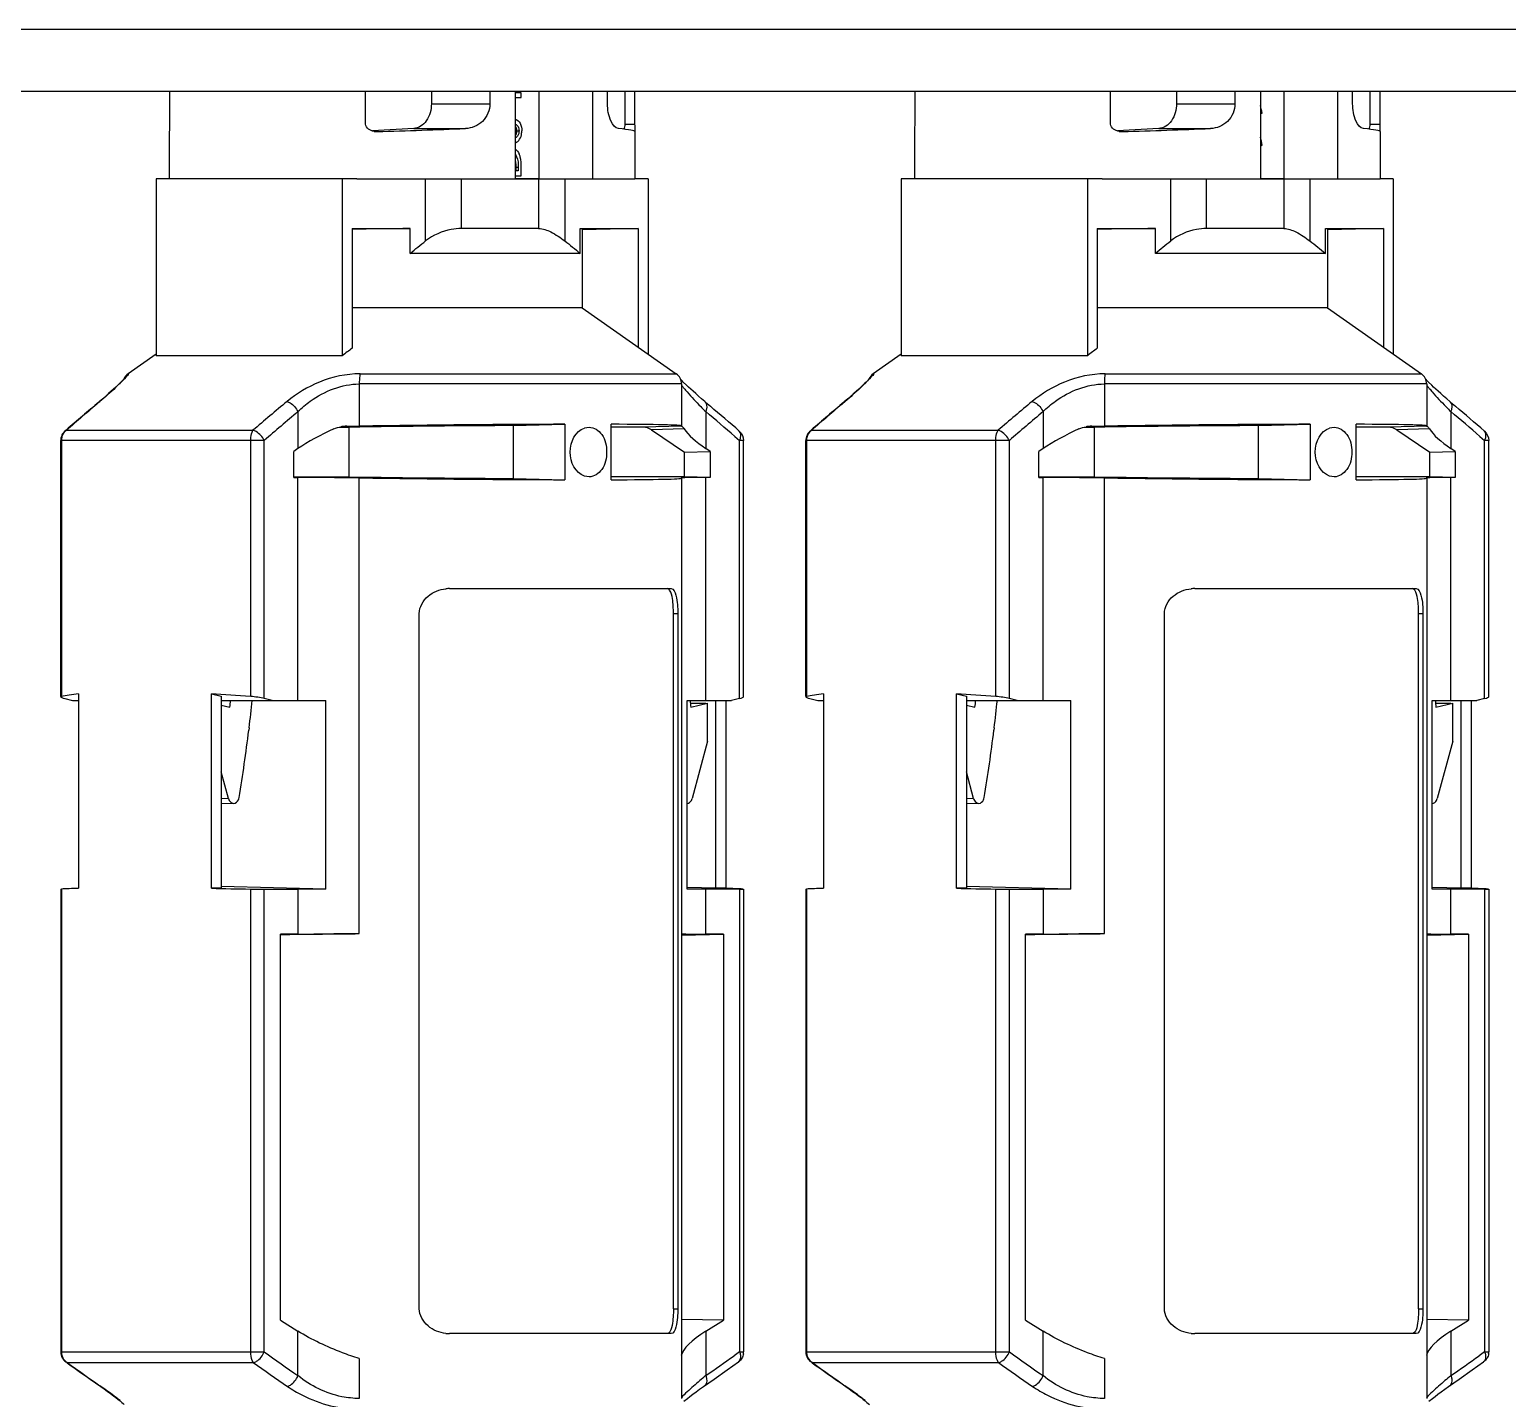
# Model space of a CAD drawing. Header units: millimetres. Extents: x 10297564 to 11610295, y -9287743 to -8409454.
# Drawn here: x 10494373 to 10495567, y -9101720 to -9100614 of the extents above; entities that cross this region are included whole.
import ezdxf

# ---------------------------------------------------------------- set-up
doc = ezdxf.new("R2010")
doc.units = ezdxf.units.MM
doc.header["$LTSCALE"] = 100
doc.layers.add('-0', color=7, linetype='Continuous')

# ---------------------------------------------------------------- blocks, each defined once
blk = doc.blocks.new('인버터 외형도')
at = {"layer": '-0', "linetype": 'Continuous'}
for p, q in [((99025.72, 35682.62), (86444.77, 35682.62)), ((99025.72, 35644.99), (86444.77, 35644.99)), ((94008.97, 35644.99), (94008.97, 35625.32)), ((94127.62, 35625.32), (94127.62, 35644.99)), ((94167.56, 35644.84), (94167.56, 35637.67)), ((94202.97, 35644.84), (94202.97, 35637.67)), ((94218.5, 35592.15), (94218.5, 35644.99)), ((94221.99, 35644.23), (94218.5, 35644.23)), ((94218.5, 35641.38), (94221.99, 35641.38)), ((94221.99, 35641.38), (94221.99, 35644.23)), ((94232.58, 35644.99), (94232.58, 35592.15)), ((94265.25, 35644.99), (94265.25, 35592.15)), ((94274.28, 35637.67), (94274.28, 35644.84)), ((94284.77, 35644.99), (94284.77, 35625.32)), ((94290.73, 35644.99), (94290.73, 35625.32)), ((94460.44, 35644.99), (94460.44, 35625.32)), ((94579.09, 35625.32), (94579.09, 35644.99)), ((94619.03, 35644.84), (94619.03, 35637.67)), ((94654.44, 35644.84), (94654.44, 35637.67)), ((94669.97, 35644.99), (94669.97, 35592.15)), ((94684.05, 35644.99), (94684.05, 35592.15)), ((94716.72, 35592.15), (94716.72, 35644.99)), ((94725.75, 35637.67), (94725.75, 35644.84)), ((94736.24, 35644.99), (94736.24, 35625.32)), ((94742.2, 35644.99), (94742.2, 35625.32)), ((94167.56, 35637.67), (94202.97, 35637.67)), ((94619.03, 35637.67), (94654.44, 35637.67)), ((94669.97, 35631.96), (94670.88, 35631.96)), ((94156.85, 35622.63), (94131.91, 35621.19)), ((94156.85, 35622.63), (94188.16, 35622.63)), ((94219.14, 35621.2), (94220.66, 35621.2)), ((94284.77, 35625.32), (94290.73, 35625.32)), ((94608.32, 35622.63), (94583.38, 35621.19)), ((94608.32, 35622.63), (94639.63, 35622.63)), ((94736.24, 35625.32), (94742.2, 35625.32)), ((94008.77, 35620.82), (94008.77, 35620.8)), ((94008.77, 35620.81), (94008.77, 35592.15)), ((94134.82, 35620.81), (94134.54, 35620.8)), ((94134.54, 35620.81), (94134.82, 35620.81)), ((94290.93, 35620.82), (94290.93, 35620.8)), ((94290.93, 35620.81), (94290.93, 35592.15)), ((94460.23, 35620.81), (94460.23, 35592.15)), ((94460.24, 35620.82), (94460.24, 35620.8)), ((94586.29, 35620.81), (94586, 35620.8)), ((94586, 35620.81), (94586.29, 35620.81)), ((94742.4, 35620.82), (94742.4, 35620.8)), ((94742.4, 35620.81), (94742.4, 35592.15)), ((94218.5, 35605.53), (94219.2, 35605.53)), ((94220.24, 35597), (94218.5, 35597)), ((94218.72, 35599.29), (94220.24, 35599.29)), ((94218.72, 35599.29), (94218.72, 35597)), ((94220.24, 35599.29), (94220.24, 35597)), ((94221.99, 35594), (94221.99, 35599.2)), ((94122.43, 35592.15), (94000.8, 35592.15)), ((94000.8, 35592.15), (94000.8, 35484.93)), ((94113.58, 35592.15), (94113.58, 35484.93)), ((94122.43, 35592.15), (94290.93, 35592.15)), ((94164.09, 35554.53), (94164.09, 35592.15)), ((94185.73, 35562.06), (94185.73, 35592.15)), ((94218.5, 35594), (94221.99, 35594)), ((94232.56, 35592.15), (94218.5, 35592.15)), ((94232.56, 35592.15), (94232.56, 35562.06)), ((94248.39, 35592.15), (94248.39, 35554.53)), ((94298.9, 35592.15), (94290.93, 35592.15)), ((94298.9, 35592.15), (94298.9, 35485.95)), ((94573.9, 35592.15), (94452.27, 35592.15)), ((94452.27, 35592.15), (94452.27, 35484.93)), ((94565.05, 35592.15), (94565.05, 35484.93)), ((94573.9, 35592.15), (94742.4, 35592.15)), ((94615.56, 35554.53), (94615.56, 35592.15)), ((94637.2, 35562.06), (94637.2, 35592.15)), ((94684.03, 35592.15), (94669.97, 35592.15)), ((94684.03, 35592.15), (94684.03, 35562.06)), ((94699.86, 35592.15), (94699.86, 35554.53)), ((94750.36, 35592.15), (94742.4, 35592.15)), ((94750.36, 35592.15), (94750.36, 35485.95)), ((94119.57, 35562.06), (94154.74, 35562.06)), ((94119.57, 35562.06), (94119.57, 35489.55)), ((94154.74, 35547.01), (94154.74, 35562.06)), ((94232.56, 35562.06), (94185.73, 35562.06)), ((94257.74, 35562.06), (94292.91, 35562.06)), ((94257.74, 35547.01), (94257.74, 35562.06)), ((94258.95, 35561.86), (94258.95, 35513.91)), ((94292.91, 35562.06), (94258.97, 35561.19)), ((94292.91, 35562.06), (94292.91, 35490.13)), ((94571.04, 35562.06), (94606.21, 35562.06)), ((94571.04, 35562.06), (94571.04, 35489.55)), ((94606.21, 35547.01), (94606.21, 35562.06)), ((94684.03, 35562.06), (94637.2, 35562.06)), ((94709.21, 35562.06), (94744.38, 35562.06)), ((94709.21, 35547.01), (94709.21, 35562.06)), ((94710.42, 35561.86), (94710.42, 35513.91)), ((94744.38, 35562.06), (94710.44, 35561.19)), ((94744.38, 35562.06), (94744.38, 35490.13)), ((94257.74, 35547.01), (94154.74, 35547.01)), ((94709.21, 35547.01), (94606.21, 35547.01)), ((94258.95, 35513.91), (94119.57, 35513.91)), ((94258.95, 35513.91), (94315.94, 35474.01)), ((94710.42, 35513.91), (94571.04, 35513.91)), ((94710.42, 35513.91), (94767.41, 35474.01)), ((94000.8, 35485.95), (93983.76, 35474.01)), ((94113.58, 35484.93), (94000.8, 35484.93)), ((94452.27, 35485.95), (94435.23, 35474.01)), ((94565.05, 35484.93), (94452.27, 35484.93)), ((93981.99, 35471.74), (93981.32, 35470.96)), ((93983.76, 35474.01), (93983.96, 35474.01)), ((94124.34, 35474.01), (94315.94, 35474.01)), ((94322.19, 35467.1), (94320.21, 35469.04)), ((94433.46, 35471.74), (94432.79, 35470.96)), ((94435.23, 35474.01), (94435.43, 35474.01)), ((94575.81, 35474.01), (94767.41, 35474.01)), ((94773.65, 35467.1), (94771.68, 35469.04)), ((94319.15, 35467.84), (94123.85, 35467.84)), ((94123.85, 35467.84), (94123.85, 35442.35)), ((94319.15, 35467.84), (94319.15, 35442.46)), ((94770.62, 35467.84), (94575.32, 35467.84)), ((94575.32, 35467.84), (94575.32, 35442.35)), ((94770.62, 35467.84), (94770.62, 35442.46)), ((93966.06, 35456.83), (93966.75, 35457.24)), ((93966.43, 35457.14), (93966.06, 35456.83)), ((93966.14, 35456.72), (93966.75, 35457.24)), ((94086.71, 35451.07), (94086.71, 35428.72)), ((94333.64, 35456.83), (94336.59, 35454.33)), ((94333.83, 35451.07), (94333.83, 35428.72)), ((94417.53, 35456.83), (94418.22, 35457.24)), ((94417.9, 35457.14), (94417.53, 35456.83)), ((94417.61, 35456.72), (94418.22, 35457.24)), ((94538.18, 35451.07), (94538.18, 35428.72)), ((94785.11, 35456.83), (94788.06, 35454.33)), ((94785.3, 35451.07), (94785.3, 35428.72)), ((94116.28, 35442.25), (94116.67, 35442.26)), ((94116.28, 35442.25), (94116.67, 35442.26)), ((94217.31, 35442.62), (94248.45, 35443.42)), ((94217.31, 35410.61), (94217.31, 35442.62)), ((94248.45, 35443.42), (94248.45, 35409.81)), ((94276.41, 35409.81), (94276.41, 35443.42)), ((94319.16, 35442.26), (94295.97, 35441.66)), ((94318.94, 35442.35), (94318.89, 35442.32)), ((94319.15, 35442.46), (94318.94, 35442.35)), ((94567.75, 35442.25), (94568.14, 35442.26)), ((94567.75, 35442.25), (94568.14, 35442.26)), ((94668.78, 35442.62), (94699.92, 35443.42)), ((94668.78, 35410.61), (94668.78, 35442.62)), ((94699.92, 35443.42), (94699.92, 35409.81)), ((94727.88, 35409.81), (94727.88, 35443.42)), ((94770.63, 35442.26), (94747.44, 35441.66)), ((94770.41, 35442.35), (94770.36, 35442.32)), ((94770.62, 35442.46), (94770.41, 35442.35)), ((94066.29, 35433.6), (93942.96, 35433.6)), ((93942.96, 35278.47), (93942.96, 35433.6)), ((93943.36, 35433.6), (93943.36, 35278.47)), ((93946.28, 35439.91), (93945.55, 35439.28)), ((93945.55, 35439.28), (93946.4, 35439.76)), ((93946.4, 35439.76), (94059.43, 35439.76)), ((94058.09, 35278.47), (94058.09, 35433.6)), ((94066.29, 35277.25), (94066.29, 35433.6)), ((94111.84, 35441.66), (94117.83, 35441.66)), ((94117.83, 35411.57), (94117.83, 35441.66)), ((94260.28, 35441.17), (94263.13, 35441.66)), ((94295.97, 35441.66), (94276.41, 35441.66)), ((94320.82, 35440.58), (94300.97, 35440.08)), ((94300.97, 35440.08), (94320.98, 35426.61)), ((94351.38, 35436.08), (94354.25, 35433.6)), ((94356.74, 35433.6), (94354.25, 35433.6)), ((94354.25, 35277.25), (94354.25, 35433.6)), ((94356.74, 35278.24), (94356.74, 35433.6)), ((94517.76, 35433.6), (94394.43, 35433.6)), ((94394.43, 35278.47), (94394.43, 35433.6)), ((94394.83, 35433.6), (94394.83, 35278.47)), ((94397.75, 35439.91), (94397.02, 35439.28)), ((94397.02, 35439.28), (94397.87, 35439.76)), ((94397.87, 35439.76), (94510.9, 35439.76)), ((94509.56, 35278.47), (94509.56, 35433.6)), ((94517.76, 35277.25), (94517.76, 35433.6)), ((94563.31, 35441.66), (94569.3, 35441.66)), ((94569.3, 35411.57), (94569.3, 35441.66)), ((94711.75, 35441.17), (94714.6, 35441.66)), ((94747.44, 35441.66), (94727.88, 35441.66)), ((94772.29, 35440.58), (94752.44, 35440.08)), ((94752.44, 35440.08), (94772.45, 35426.61)), ((94802.85, 35436.08), (94805.72, 35433.6)), ((94808.21, 35433.6), (94805.72, 35433.6)), ((94805.72, 35277.25), (94805.72, 35433.6)), ((94808.21, 35278.24), (94808.21, 35433.6)), ((94086.71, 35428.72), (94084.16, 35427.01)), ((94084.16, 35411.17), (94084.16, 35427.01)), ((94320.98, 35426.61), (94336.38, 35427.01)), ((94320.98, 35411.57), (94320.98, 35426.61)), ((94336.38, 35427.01), (94333.83, 35428.72)), ((94336.38, 35427.01), (94336.38, 35411.17)), ((94538.18, 35428.72), (94535.63, 35427.01)), ((94535.63, 35411.17), (94535.63, 35427.01)), ((94772.45, 35426.61), (94787.85, 35427.01)), ((94772.45, 35411.57), (94772.45, 35426.61)), ((94787.85, 35427.01), (94785.3, 35428.72)), ((94787.85, 35427.01), (94787.85, 35411.17)), ((94084.16, 35411.57), (94117.83, 35411.57)), ((94084.16, 35411.17), (94086.71, 35411.17)), ((94086.71, 35276.13), (94086.71, 35411.17)), ((94123.85, 35134.76), (94123.85, 35410.88)), ((94217.31, 35410.61), (94248.45, 35409.81)), ((94263.14, 35411.57), (94260.28, 35412.06)), ((94320.98, 35411.57), (94276.41, 35411.57)), ((94318.89, 35410.91), (94318.94, 35410.88)), ((94319.15, 35410.77), (94318.94, 35410.88)), ((94319.15, 35410.77), (94319.15, 34853.08)), ((94336.38, 35411.17), (94320.98, 35411.57)), ((94336.38, 35411.17), (94333.83, 35411.17)), ((94333.83, 35276.13), (94333.83, 35411.17)), ((94535.63, 35411.57), (94569.3, 35411.57)), ((94535.63, 35411.17), (94538.18, 35411.17)), ((94538.18, 35276.13), (94538.18, 35411.17)), ((94575.32, 35134.76), (94575.32, 35410.88)), ((94668.78, 35410.61), (94699.92, 35409.81)), ((94714.61, 35411.57), (94711.75, 35412.06)), ((94772.45, 35411.57), (94727.88, 35411.57)), ((94770.36, 35410.91), (94770.41, 35410.88)), ((94770.62, 35410.77), (94770.41, 35410.88)), ((94770.62, 35410.77), (94770.62, 34853.08)), ((94787.85, 35411.17), (94772.45, 35411.57)), ((94787.85, 35411.17), (94785.3, 35411.17)), ((94785.3, 35276.13), (94785.3, 35411.17)), ((94178.58, 35343.85), (94312.78, 35343.85)), ((94630.05, 35343.85), (94764.25, 35343.85)), ((94160.25, 34907.42), (94160.25, 35328.8)), ((94314.23, 35328.8), (94316.82, 35328.8)), ((94314.23, 34907.42), (94314.23, 35328.8)), ((94316.82, 35328.8), (94316.82, 34907.42)), ((94611.72, 34907.42), (94611.72, 35328.8)), ((94765.7, 35328.8), (94768.29, 35328.8)), ((94765.7, 34907.42), (94765.7, 35328.8)), ((94768.29, 35328.8), (94768.29, 34907.42)), ((93943.36, 35278.47), (93942.96, 35278.24)), ((93945.45, 35277.25), (93950.2, 35276.13)), ((93950.2, 35276.13), (93953.7, 35276.13)), ((93953.7, 35280.07), (93953.7, 35162.21)), ((94034.26, 35280.07), (94040.27, 35278.65)), ((94034.26, 35162.21), (94034.26, 35280.07)), ((94040.27, 35278.65), (94040.27, 35162.21)), ((94040.27, 35276.13), (94103.56, 35276.13)), ((94040.27, 35273.29), (94045.43, 35272.07)), ((94071.03, 35276.13), (94066.29, 35277.25)), ((94103.56, 35161.61), (94103.56, 35276.13)), ((94322.54, 35276.13), (94349.5, 35276.13)), ((94322.54, 35161.61), (94322.54, 35276.13)), ((94324.47, 35274.49), (94333.83, 35274.49)), ((94324.76, 35272.07), (94334.95, 35274.49)), ((94334.95, 35251.32), (94334.95, 35274.49)), ((94339.99, 35162.21), (94339.99, 35276.13)), ((94346, 35276.13), (94346, 35162.21)), ((94354.25, 35277.25), (94349.5, 35276.13)), ((94394.83, 35278.47), (94394.43, 35278.24)), ((94396.92, 35277.25), (94401.67, 35276.13)), ((94401.67, 35276.13), (94405.17, 35276.13)), ((94405.17, 35280.07), (94405.17, 35162.21)), ((94485.73, 35280.07), (94491.74, 35278.65)), ((94485.73, 35162.21), (94485.73, 35280.07)), ((94491.74, 35278.65), (94491.74, 35162.21)), ((94491.74, 35276.13), (94555.03, 35276.13)), ((94491.74, 35273.29), (94496.9, 35272.07)), ((94522.5, 35276.13), (94517.76, 35277.25)), ((94555.03, 35161.61), (94555.03, 35276.13)), ((94774.01, 35276.13), (94800.97, 35276.13)), ((94774.01, 35161.61), (94774.01, 35276.13)), ((94775.94, 35274.49), (94785.3, 35274.49)), ((94776.23, 35272.07), (94786.42, 35274.49)), ((94786.42, 35251.32), (94786.42, 35274.49)), ((94791.46, 35162.21), (94791.46, 35276.13)), ((94797.47, 35276.13), (94797.47, 35162.21)), ((94805.72, 35277.25), (94800.97, 35276.13)), ((94057.13, 35259.52), (94056.95, 35258.01)), ((94508.6, 35259.52), (94508.42, 35258.01)), ((94334.95, 35251.32), (94325.58, 35216.66)), ((94786.42, 35251.32), (94777.05, 35216.66)), ((94044.61, 35216.66), (94040.27, 35232.71)), ((94496.08, 35216.66), (94491.74, 35232.71)), ((94044.61, 35216.66), (94040.27, 35216.46)), ((94047.88, 35213.69), (94040.27, 35213.34)), ((94496.08, 35216.66), (94491.74, 35216.46)), ((94499.35, 35213.69), (94491.74, 35213.34)), ((93942.96, 35161.73), (93943.36, 35161.76)), ((93942.96, 35161.73), (93942.96, 34881.32)), ((93943.36, 35161.76), (93943.36, 34881.32)), ((94040.27, 35162.21), (94034.26, 35162.21)), ((94103.56, 35161.61), (94040.29, 35163.23)), ((94058.09, 34881.32), (94058.09, 35161.76)), ((94066.29, 35161.68), (94086.71, 35161.68)), ((94066.29, 34881.32), (94066.29, 35161.68)), ((94086.71, 35161.68), (94086.71, 35134.47)), ((94339.99, 35162.21), (94322.57, 35162.66)), ((94354.25, 35161.68), (94333.83, 35161.68)), ((94333.83, 35134.47), (94333.83, 35161.68)), ((94346, 35162.21), (94339.99, 35162.21)), ((94354.25, 35161.68), (94354.25, 34881.32)), ((94356.34, 35161.76), (94356.74, 35161.73)), ((94356.74, 35161.73), (94356.74, 34881.32)), ((94394.43, 35161.73), (94394.83, 35161.76)), ((94394.43, 35161.73), (94394.43, 34881.32)), ((94394.83, 35161.76), (94394.83, 34881.32)), ((94491.74, 35162.21), (94485.73, 35162.21)), ((94555.03, 35161.61), (94491.76, 35163.23)), ((94509.56, 34881.32), (94509.56, 35161.76)), ((94517.76, 35161.68), (94538.18, 35161.68)), ((94517.76, 34881.32), (94517.76, 35161.68)), ((94538.18, 35161.68), (94538.18, 35134.47)), ((94791.46, 35162.21), (94774.04, 35162.66)), ((94805.72, 35161.68), (94785.3, 35161.68)), ((94785.3, 35134.47), (94785.3, 35161.68)), ((94797.47, 35162.21), (94791.46, 35162.21)), ((94805.72, 35161.68), (94805.72, 34881.32)), ((94807.8, 35161.76), (94808.21, 35161.73)), ((94808.21, 35161.73), (94808.21, 34881.32)), ((94086.71, 35134.47), (94076.06, 35134.47)), ((94076.06, 34900.57), (94076.06, 35134.47)), ((94319.15, 35133.83), (94344.48, 35134.47)), ((94344.48, 35134.47), (94333.83, 35134.47)), ((94344.48, 35134.47), (94344.48, 34900.57)), ((94538.18, 35134.47), (94527.53, 35134.47)), ((94527.53, 34900.57), (94527.53, 35134.47)), ((94770.62, 35133.83), (94795.94, 35134.47)), ((94795.94, 35134.47), (94785.3, 35134.47)), ((94795.94, 35134.47), (94795.94, 34900.57)), ((94314.23, 34907.42), (94316.82, 34907.42)), ((94765.7, 34907.42), (94768.29, 34907.42)), ((94076.06, 34900.57), (94086.71, 34893.89)), ((94344.48, 34900.57), (94319.15, 34900.98)), ((94333.83, 34893.89), (94344.48, 34900.57)), ((94527.53, 34900.57), (94538.18, 34893.89)), ((94795.94, 34900.57), (94770.62, 34900.98)), ((94785.3, 34893.89), (94795.94, 34900.57)), ((94086.71, 34866.91), (94086.71, 34893.89)), ((94312.78, 34892.38), (94178.58, 34892.38)), ((94333.83, 34893.89), (94333.83, 34866.91)), ((94538.18, 34866.91), (94538.18, 34893.89)), ((94764.25, 34892.38), (94630.05, 34892.38)), ((94785.3, 34893.89), (94785.3, 34866.91)), ((93942.96, 34881.32), (94066.29, 34881.32)), ((94354.25, 34881.32), (94350.92, 34878.94)), ((94354.25, 34881.32), (94356.74, 34881.32)), ((94394.43, 34881.32), (94517.76, 34881.32)), ((94805.72, 34881.32), (94802.39, 34878.94)), ((94805.72, 34881.32), (94808.21, 34881.32)), ((93946.93, 34874.8), (93946.11, 34875.19)), ((93946.84, 34874.67), (93946.11, 34875.19)), ((93946.93, 34874.8), (94059.66, 34874.8)), ((94123.85, 34877.24), (94123.85, 34853.08)), ((94398.4, 34874.8), (94397.58, 34875.19)), ((94398.31, 34874.67), (94397.58, 34875.19)), ((94398.4, 34874.8), (94511.13, 34874.8)), ((94575.32, 34877.24), (94575.32, 34853.08)), ((93967.28, 34860.39), (93966.61, 34860.73)), ((93966.61, 34860.73), (93967.22, 34860.3)), ((93967.28, 34860.39), (93966.67, 34860.82)), ((93967.22, 34860.3), (93969.31, 34858.83)), ((94418.75, 34860.39), (94418.08, 34860.73)), ((94418.08, 34860.73), (94418.69, 34860.3)), ((94418.75, 34860.39), (94418.14, 34860.82)), ((94418.69, 34860.3), (94420.78, 34858.83)), ((94320.53, 34851.37), (94322.67, 34853.08)), ((94772, 34851.37), (94774.14, 34853.08))]:
    blk.add_line(p, q, dxfattribs=at)
for points in [[(93981.32, 35470.96), (93980.94, 35470.54), (93980.28, 35469.85), (93979.49, 35469.04), (93978.57, 35468.12), (93977.51, 35467.1), (93976.33, 35465.96), (93975.02, 35464.73), (93973.57, 35463.4), (93971.99, 35461.98), (93970.28, 35460.46)], [(94320.21, 35469.04), (94319.42, 35469.85), (94318.76, 35470.54), (94318.38, 35470.96)], [(94432.79, 35470.96), (94432.41, 35470.54), (94431.75, 35469.85), (94430.96, 35469.04), (94430.04, 35468.12), (94428.98, 35467.1), (94427.8, 35465.96), (94426.49, 35464.73), (94425.04, 35463.4), (94423.46, 35461.98), (94421.75, 35460.46)], [(94771.68, 35469.04), (94770.89, 35469.85), (94770.23, 35470.54), (94769.85, 35470.96)], [(93970.28, 35460.46), (93968.42, 35458.85), (93966.43, 35457.14)], [(94333.64, 35456.83), (94333.27, 35457.14), (94331.28, 35458.84), (94329.42, 35460.46), (94327.71, 35461.98), (94326.13, 35463.4), (94324.68, 35464.73), (94323.37, 35465.96), (94322.19, 35467.1)], [(94421.75, 35460.46), (94419.89, 35458.85), (94417.9, 35457.14)], [(94785.11, 35456.83), (94784.74, 35457.14), (94782.75, 35458.84), (94780.89, 35460.46), (94779.18, 35461.98), (94777.6, 35463.4), (94776.15, 35464.73), (94774.84, 35465.96), (94773.65, 35467.1)], [(94338.82, 34864.74), (94346.8, 34870.36), (94353.59, 34875.19)], [(94790.29, 34864.74), (94798.27, 34870.36), (94805.06, 34875.19)], [(94322.67, 34853.08), (94324.23, 34854.29), (94326, 34855.62), (94327.95, 34857.07), (94330.1, 34858.62), (94332.44, 34860.28), (94338.82, 34864.74)], [(94774.14, 34853.08), (94775.7, 34854.29), (94777.46, 34855.62), (94779.42, 34857.07), (94781.57, 34858.62), (94783.91, 34860.28), (94790.29, 34864.74)], [(93969.31, 34858.83), (93971.34, 34857.36), (93973.2, 34856), (93974.89, 34854.73), (93976.4, 34853.57), (93977.76, 34852.51), (93978.94, 34851.56), (93979.96, 34850.72), (93980.81, 34850), (93981.5, 34849.4)], [(94420.78, 34858.83), (94422.81, 34857.36), (94424.67, 34856), (94426.36, 34854.73), (94427.87, 34853.57), (94429.23, 34852.51), (94430.41, 34851.56), (94431.43, 34850.72), (94432.28, 34850), (94432.97, 34849.4)]]:
    blk.add_lwpolyline(points, dxfattribs=at)
for centre, radius, start, end in [((94134.53, 35630.88), 10.08, 260.48105, 270.0038), ((94586, 35630.88), 10.08, 260.48105, 270.0038), ((94552.63, 34922.67), 713.37, 127.37738, 127.9845), ((95004.1, 34922.67), 713.37, 127.37738, 127.9845), ((93881.08, 35567.77), 139.57, 314.3847, 314.98754), ((93988.07, 35467.84), 7.52, 124.99998, 155.19379), ((93988.31, 35467.8), 7.57, 143.37901, 150.20187), ((94311.63, 35467.84), 7.52, 0, 55.00002), ((94332.55, 35567.77), 139.57, 314.3847, 314.98754), ((94439.54, 35467.84), 7.52, 124.99998, 155.19379), ((94439.78, 35467.8), 7.57, 143.37901, 150.20187), ((94763.1, 35467.84), 7.52, 0, 55.00002), ((95284.84, 33894.9), 2044.21, 130.17544, 130.90493), ((95276.67, 33911.6), 2026.05, 130.30352, 131.03957), ((95275.57, 34023.22), 1866.97, 129.81661, 130.647), ((95391.27, 33905.86), 2022.27, 130.17284, 130.93443), ((94519.53, 35639.82), 264.78, 224.521, 225.46449), ((93022.34, 33897.73), 2032.95, 49.17495, 49.82555), ((93015.94, 33896.11), 2042.59, 49.06907, 49.71772), ((95736.31, 33894.9), 2044.21, 130.17544, 130.90493), ((95728.14, 33911.6), 2026.05, 130.30352, 131.03957), ((95727.04, 34023.22), 1866.97, 129.81661, 130.647), ((95842.73, 33905.86), 2022.27, 130.17284, 130.93443), ((94971, 35639.82), 264.78, 224.521, 225.46449), ((93473.81, 33897.73), 2032.95, 49.17495, 49.82555), ((93467.41, 33896.11), 2042.59, 49.06907, 49.71772), ((94116.6, 35420.62), 21.63, 97.72896, 100.14557), ((94116.75, 35419.58), 22.67, 95.9316, 97.73291), ((94116.91, 35417.82), 24.44, 91.48613, 95.89759), ((94568.07, 35420.62), 21.63, 97.72896, 100.14557), ((94568.21, 35419.58), 22.67, 95.9316, 97.73291), ((94568.38, 35417.82), 24.44, 91.48613, 95.89759), ((93951.34, 35433.59), 7.98, 162.68727, 179.94888), ((93950.47, 35433.61), 7.51, 145.79561, 154.60858), ((93950.51, 35433.57), 7.56, 137.91696, 145.76729), ((93950.48, 35433.6), 7.52, 130.95017, 137.93654), ((94402.81, 35433.59), 7.98, 162.68727, 179.94888), ((94401.94, 35433.61), 7.51, 145.79561, 154.60858), ((94401.98, 35433.57), 7.56, 137.91696, 145.76729), ((94401.95, 35433.6), 7.52, 130.95017, 137.93654), ((94178.58, 35323.15), 20.69, 90.01779, 96.05428), ((94630.05, 35323.15), 20.69, 90.01779, 96.05428), ((93648.36, 35320.88), 400.07, 352.99131, 353.57629), ((93068.23, 35380.29), 996.25, 353.03694, 353.99661), ((94722.11, 35320.92), 400.34, 186.4237, 187.00838), ((94099.83, 35320.88), 400.07, 352.99131, 353.57629), ((93519.7, 35380.29), 996.25, 353.03694, 353.99661), ((95173.58, 35320.92), 400.34, 186.4237, 187.00838), ((93077.25, 35379.14), 987.16, 350.55953, 352.95185), ((93528.72, 35379.14), 987.16, 350.55953, 352.95185), ((94178.58, 34913.1), 20.72, 263.99437, 269.98436), ((94630.05, 34913.1), 20.72, 263.99437, 269.98436), ((93950.49, 34881.32), 7.54, 179.98592, 210.18269), ((93951.34, 34881.32), 7.97, 180.05479, 198.89066), ((95213.6, 36485.74), 1972.43, 234.43166, 235.15773), ((93243.24, 36434.01), 1909.24, 304.83494, 305.46234), ((94349.2, 34881.32), 7.54, 351.01073, 0.01434), ((94401.96, 34881.32), 7.54, 179.98592, 210.18269), ((94402.81, 34881.32), 7.97, 180.05479, 198.89066), ((95665.07, 36485.74), 1972.43, 234.43166, 235.15773), ((93694.71, 36434.01), 1909.24, 304.83494, 305.46234), ((94800.67, 34881.32), 7.54, 351.01073, 0.01434), ((93950.61, 34880.83), 7.07, 231.55489, 238.60905), ((95100.79, 36490.05), 1985.21, 234.45963, 235.15797), ((95104.2, 36488.08), 1985.43, 234.3466, 235.04485), ((95135.26, 36392.64), 1860.31, 234.67719, 235.45221), ((94402.08, 34880.83), 7.07, 231.55489, 238.60905), ((95552.26, 36490.05), 1985.21, 234.45963, 235.15797), ((95555.67, 36488.08), 1985.43, 234.3466, 235.04485), ((95586.73, 36392.64), 1860.31, 234.67719, 235.45221), ((94484.23, 34681.52), 238.72, 129.05184, 130.19686), ((94935.69, 34681.52), 238.72, 129.05184, 130.19686)]:
    blk.add_arc(centre, radius, start, end, dxfattribs=at)
for centre, major_axis, ratio, start_param, end_param in [((94601.32, 35657.54), (-73.98, 349.05), 0.176927, -1.681597, -1.668173), ((94149.85, 35625.3), (141.08, 4.49), 0.028613, -1.678421, -1.296739), ((94149.85, 35625.3), (141.08, -4.49), 0.028613, 0.000911, 0.380599), ((94601.32, 35625.3), (141.08, 4.49), 0.028613, -1.678421, -1.296739), ((94601.32, 35625.3), (141.08, -4.49), 0.028613, 0.000911, 0.380599), ((94601.32, 35610.12), (96.22, 25.53), 0.213068, -0.834354, -0.820256), ((94601.32, 35638.35), (-73.98, 349.05), 0.176927, -1.682258, -1.668177), ((94149.85, 35560.58), (109.11, 1.27), 0.01297, 1.52577, 1.852745), ((94601.32, 35560.58), (109.11, 1.27), 0.01297, 1.52577, 1.852745), ((94116.92, 35442.85), (45.15, 0.53), 0.01297, -1.576436, -1.416778), ((94149.85, 35440.48), (124.15, 1.45), 0.01297, 0.996205, 1.831472), ((94149.85, 35440.48), (169.3, 1.98), 0.01297, 0.948948, 1.724815), ((94149.85, 35440.48), (169.3, 1.98), 0.01297, -0.000152, 0.726266), ((94364.04, 35442.85), (45.15, 0.53), 0.01297, -3.042097, -3.031536), ((94568.39, 35442.85), (45.15, 0.53), 0.01297, -1.576436, -1.416778), ((94601.32, 35440.48), (124.15, 1.45), 0.01297, 0.996205, 1.831472), ((94601.32, 35440.48), (169.3, 1.98), 0.01297, 0.948948, 1.724815), ((94601.32, 35440.48), (169.3, 1.98), 0.01297, -0.000152, 0.726266), ((94815.51, 35442.85), (45.15, 0.53), 0.01297, -3.042097, -3.031536), ((94116.92, 35429.9), (44.85, 19.08), 0.270365, 1.644981, 2.189344), ((94295.96, 35426.61), (0.01, 15.05), 0.743145, -0.463211, 0.000376), ((94364.04, 35429.9), (44.81, -17.82), 0.310322, -2.725388, -2.181025), ((94568.39, 35429.9), (44.85, 19.08), 0.270365, 1.644981, 2.189344), ((94747.43, 35426.61), (0.01, 15.05), 0.743145, -0.463211, 0.000376), ((94815.51, 35429.9), (44.81, -17.82), 0.310322, -2.725388, -2.181025), ((94116.92, 35410.38), (45.15, -0.53), 0.01297, 1.416778, 2.303986), ((94149.85, 35412.75), (124.15, -1.45), 0.01297, -1.831472, -0.996205), ((94149.85, 35412.75), (169.3, -1.98), 0.01297, -1.724815, -0.948948), ((94149.85, 35412.75), (169.3, -1.98), 0.01297, -0.726266, 0.000152), ((94364.04, 35410.38), (45.15, -0.53), 0.01297, 8.587171, 9.42493), ((94568.39, 35410.38), (45.15, -0.53), 0.01297, 1.416778, 2.303986), ((94601.32, 35412.75), (124.15, -1.45), 0.01297, -1.831472, -0.996205), ((94601.32, 35412.75), (169.3, -1.98), 0.01297, -1.724815, -0.948948), ((94601.32, 35412.75), (169.3, -1.98), 0.01297, -0.726266, 0.000152), ((94815.51, 35410.38), (45.15, -0.53), 0.01297, 8.587171, 9.42493), ((93950.48, 35277.25), (7.52, -1), 0.115967, 3.156999, 3.994756), ((94149.85, 35243.09), (218.18, -28.99), 0.115967, 2.703446, 2.827696), ((94149.85, 35243.09), (218.18, -28.99), 0.115967, 2.020223, 2.144473), ((94061.25, 35277.25), (7.52, -1), 0.115967, 0.853164, 2.020223), ((94349.21, 35277.25), (7.52, 1), 0.115967, -0.853164, -0.015407), ((94401.95, 35277.25), (7.52, -1), 0.115967, 3.156999, 3.994756), ((94601.32, 35243.09), (218.18, -28.99), 0.115967, 2.703446, 2.827696), ((94601.32, 35243.09), (218.18, -28.99), 0.115967, 2.020223, 2.144473), ((94512.72, 35277.25), (7.52, -1), 0.115967, 0.853164, 2.020223), ((94800.68, 35277.25), (7.52, 1), 0.115967, -0.853164, -0.015407), ((94149.85, 35163.26), (218.21, 2.55), 0.01297, 2.687889, 2.812139), ((94149.85, 35163.26), (218.21, -2.55), 0.01297, -2.128916, -2.004666), ((94061.25, 35161.81), (7.52, -0.09), 0.01297, -2.004666, -0.837607), ((94116.92, 35160.89), (45.15, -0.53), 0.01297, 1.871369, 2.303986), ((94364.04, 35160.89), (45.15, -0.53), 0.01297, 2.303986, 2.736603), ((94149.85, 35163.26), (218.21, -2.55), 0.01297, 0.329453, 0.453703), ((94349.21, 35161.81), (7.52, -0.09), 0.01297, -0.837607, 0.000151), ((94601.32, 35163.26), (218.21, 2.55), 0.01297, 2.687889, 2.812139), ((94601.32, 35163.26), (218.21, -2.55), 0.01297, -2.128916, -2.004666), ((94512.72, 35161.81), (7.52, -0.09), 0.01297, -2.004666, -0.837607), ((94568.39, 35160.89), (45.15, -0.53), 0.01297, 1.871369, 2.303986), ((94815.51, 35160.89), (45.15, -0.53), 0.01297, 2.303986, 2.736603), ((94601.32, 35163.26), (218.21, -2.55), 0.01297, 0.329453, 0.453703), ((94800.68, 35161.81), (7.52, -0.09), 0.01297, -0.837607, 0.000151), ((94149.85, 35132.9), (169.3, 1.98), 0.01297, 1.724815, 2.022101), ((94116.92, 35135.26), (45.15, 0.53), 0.01297, -2.303986, -1.416778), ((94364.04, 35135.26), (45.15, 0.53), 0.01297, -3.074724, -2.303986), ((94601.32, 35132.9), (169.3, 1.98), 0.01297, 1.724815, 2.022101), ((94568.39, 35135.26), (45.15, 0.53), 0.01297, -2.303986, -1.416778), ((94815.51, 35135.26), (45.15, 0.53), 0.01297, -3.074724, -2.303986), ((94364.04, 34893.02), (44.89, 16.55), 0.290595, 2.197128, 2.964601), ((94815.51, 34893.02), (44.89, 16.55), 0.290595, 2.197128, 2.964601)]:
    blk.add_ellipse(centre, major_axis=major_axis, ratio=ratio, start_param=start_param, end_param=end_param, dxfattribs=at)
for points, knots in [([(94167.56, 35637.67), (94167.56, 35634.05), (94166.01, 35627.2), (94159.81, 35622.8), (94156.85, 35622.63)], [0, 0, 0, 0, 0.549893, 1, 1, 1, 1]), ([(94202.97, 35637.67), (94202.97, 35633.82), (94199.78, 35625.84), (94191.91, 35622.78), (94188.16, 35622.63)], [0, 0, 0, 0, 0.50619, 1, 1, 1, 1]), ([(94280.89, 35622.63), (94278.82, 35622.85), (94275, 35628.62), (94274.28, 35634.04), (94274.28, 35637.67)], [0, 0, 0, 0, 0.363854, 1, 1, 1, 1]), ([(94619.03, 35637.67), (94619.03, 35634.05), (94617.48, 35627.2), (94611.28, 35622.8), (94608.32, 35622.63)], [0, 0, 0, 0, 0.549893, 1, 1, 1, 1]), ([(94654.44, 35637.67), (94654.44, 35633.82), (94651.25, 35625.84), (94643.38, 35622.78), (94639.63, 35622.63)], [0, 0, 0, 0, 0.50619, 1, 1, 1, 1]), ([(94732.36, 35622.63), (94730.29, 35622.85), (94726.47, 35628.62), (94725.75, 35634.04), (94725.75, 35637.67)], [0, 0, 0, 0, 0.363854, 1, 1, 1, 1]), ([(94008.97, 35625.32), (94008.97, 35624.17), (94008.81, 35622.68), (94008.87, 35621.15), (94008.77, 35620.8)], [0, 0, 0, 0, 0.762308, 1, 1, 1, 1]), ([(94132.87, 35620.94), (94131.67, 35621.14), (94129.34, 35621.87), (94127.62, 35624.13), (94127.62, 35625.32)], [0, 0, 0, 0, 0.50589, 1, 1, 1, 1]), ([(94218.5, 35628.35), (94219.69, 35627.9), (94221.94, 35625.73), (94222.31, 35622.77), (94222.31, 35621.2)], [0, 0, 0, 0, 0.44717, 1, 1, 1, 1]), ([(94218.51, 35625.35), (94219.17, 35625.04), (94220.44, 35623.8), (94220.66, 35622.1), (94220.66, 35621.2)], [0, 0, 0, 0, 0.450968, 1, 1, 1, 1]), ([(94290.73, 35625.32), (94290.73, 35624.17), (94290.89, 35622.68), (94290.83, 35621.15), (94290.93, 35620.8)], [0, 0, 0, 0, 0.762308, 1, 1, 1, 1]), ([(94460.44, 35625.32), (94460.44, 35624.17), (94460.28, 35622.68), (94460.34, 35621.15), (94460.24, 35620.8)], [0, 0, 0, 0, 0.762308, 1, 1, 1, 1]), ([(94584.34, 35620.94), (94583.14, 35621.14), (94580.81, 35621.87), (94579.09, 35624.13), (94579.09, 35625.32)], [0, 0, 0, 0, 0.50589, 1, 1, 1, 1]), ([(94742.2, 35625.32), (94742.2, 35624.17), (94742.36, 35622.68), (94742.3, 35621.15), (94742.4, 35620.8)], [0, 0, 0, 0, 0.762308, 1, 1, 1, 1]), ([(94218.5, 35614.05), (94219.51, 35614.44), (94221.49, 35616.1), (94222.11, 35618.54), (94222.24, 35619.85)], [0, 0, 0, 0, 0.451458, 1, 1, 1, 1]), ([(94221.99, 35599.2), (94221.99, 35601.25), (94221.93, 35604.02), (94221.03, 35606.59), (94220.77, 35607.19)], [0, 0, 0, 0, 0.759337, 1, 1, 1, 1]), ([(94185.73, 35562.06), (94183.69, 35562.06), (94175.97, 35561.38), (94168.63, 35557.94), (94164.09, 35554.53)], [0, 0, 0, 0, 0.264807, 1, 1, 1, 1]), ([(94232.56, 35562.06), (94235.11, 35562.06), (94240.88, 35559.88), (94245.7, 35556.55), (94248.39, 35554.53)], [0, 0, 0, 0, 0.431555, 1, 1, 1, 1]), ([(94637.2, 35562.06), (94635.16, 35562.06), (94627.44, 35561.38), (94620.1, 35557.94), (94615.56, 35554.53)], [0, 0, 0, 0, 0.264807, 1, 1, 1, 1]), ([(94684.03, 35562.06), (94686.58, 35562.06), (94692.34, 35559.88), (94697.17, 35556.55), (94699.86, 35554.53)], [0, 0, 0, 0, 0.431555, 1, 1, 1, 1]), ([(93983.96, 35474.01), (93984.07, 35474), (93983.68, 35473.19), (93982.52, 35472.1), (93980.92, 35470.24), (93979.74, 35469.06)], [0, 0, 0, 0, 0.05236, 0.238674, 1, 1, 1, 1]), ([(94124.34, 35474.01), (94115.97, 35473.99), (94099.83, 35470.57), (94086.05, 35461.99), (94080.09, 35457.24)], [0, 0, 0, 0, 0.523498, 1, 1, 1, 1]), ([(94124.34, 35474.01), (94124.26, 35473.6), (94123.93, 35471.56), (94123.85, 35469.49), (94123.85, 35467.84)], [0, 0, 0, 0, 0.20177, 1, 1, 1, 1]), ([(94435.43, 35474.01), (94435.54, 35474), (94435.15, 35473.19), (94433.99, 35472.1), (94432.39, 35470.24), (94431.21, 35469.06)], [0, 0, 0, 0, 0.05236, 0.238674, 1, 1, 1, 1]), ([(94575.81, 35474.01), (94567.44, 35473.99), (94551.3, 35470.57), (94537.52, 35461.99), (94531.56, 35457.24)], [0, 0, 0, 0, 0.523498, 1, 1, 1, 1]), ([(94575.81, 35474.01), (94575.72, 35473.6), (94575.4, 35471.56), (94575.32, 35469.49), (94575.32, 35467.84)], [0, 0, 0, 0, 0.20177, 1, 1, 1, 1]), ([(93978.7, 35468.03), (93977.88, 35467.23), (93974.01, 35463.52), (93969.96, 35459.98), (93966.75, 35457.24)], [0, 0, 0, 0, 0.212649, 1, 1, 1, 1]), ([(94086.71, 35451.07), (94089.04, 35453.37), (94099.48, 35462.25), (94113.37, 35467.84), (94123.85, 35467.84)], [0, 0, 0, 0, 0.237832, 1, 1, 1, 1]), ([(94319.18, 35467.2), (94319.26, 35467.07), (94319.75, 35466.37), (94320.28, 35465.7), (94320.72, 35465.16)], [0, 0, 0, 0, 0.182807, 1, 1, 1, 1]), ([(94320.72, 35465.16), (94321.31, 35464.43), (94324.52, 35460.64), (94327.92, 35457.02), (94330.74, 35454.16)], [0, 0, 0, 0, 0.189697, 1, 1, 1, 1]), ([(94430.17, 35468.03), (94429.35, 35467.23), (94425.48, 35463.52), (94421.43, 35459.98), (94418.22, 35457.24)], [0, 0, 0, 0, 0.212649, 1, 1, 1, 1]), ([(94538.18, 35451.07), (94540.51, 35453.37), (94550.95, 35462.25), (94564.84, 35467.84), (94575.32, 35467.84)], [0, 0, 0, 0, 0.237832, 1, 1, 1, 1]), ([(94770.65, 35467.2), (94770.73, 35467.07), (94771.22, 35466.37), (94771.75, 35465.7), (94772.19, 35465.16)], [0, 0, 0, 0, 0.182807, 1, 1, 1, 1]), ([(94772.19, 35465.16), (94772.78, 35464.43), (94775.99, 35460.64), (94779.39, 35457.02), (94782.21, 35454.16)], [0, 0, 0, 0, 0.189697, 1, 1, 1, 1]), ([(94080.09, 35457.24), (94080.74, 35457.05), (94083.53, 35455.74), (94085.7, 35453.24), (94086.71, 35451.07)], [0, 0, 0, 0, 0.220863, 1, 1, 1, 1]), ([(94333.83, 35451.07), (94334.08, 35451.62), (94334.78, 35453.4), (94334.7, 35455.93), (94333.65, 35456.82)], [0, 0, 0, 0, 0.304165, 1, 1, 1, 1]), ([(94531.56, 35457.24), (94532.21, 35457.05), (94535, 35455.74), (94537.17, 35453.24), (94538.18, 35451.07)], [0, 0, 0, 0, 0.220863, 1, 1, 1, 1]), ([(94785.3, 35451.07), (94785.55, 35451.62), (94786.25, 35453.4), (94786.17, 35455.93), (94785.12, 35456.82)], [0, 0, 0, 0, 0.304165, 1, 1, 1, 1]), ([(94319.16, 35442.26), (94319.23, 35442.25), (94319.64, 35442.09), (94319.93, 35441.75), (94320.16, 35441.47)], [0, 0, 0, 0, 0.150118, 1, 1, 1, 1]), ([(94770.63, 35442.26), (94770.7, 35442.25), (94771.11, 35442.09), (94771.4, 35441.75), (94771.63, 35441.47)], [0, 0, 0, 0, 0.150118, 1, 1, 1, 1]), ([(94058.09, 35433.6), (94058.09, 35434.2), (94058.2, 35436.3), (94058.66, 35438.46), (94059.43, 35439.76)], [0, 0, 0, 0, 0.282228, 1, 1, 1, 1]), ([(94066.29, 35433.6), (94065.24, 35435.78), (94062.99, 35438.31), (94060.11, 35439.59), (94059.43, 35439.76)], [0, 0, 0, 0, 0.775068, 1, 1, 1, 1]), ([(94260.28, 35412.07), (94254.95, 35413.94), (94248.31, 35426.62), (94254.96, 35439.3), (94260.28, 35441.16)], [0, 0, 0, 0, 0.500013, 1, 1, 1, 1]), ([(94263.13, 35441.66), (94266.07, 35441.66), (94272.49, 35437.19), (94274.46, 35426.62), (94272.49, 35416.04), (94266.08, 35411.57), (94263.14, 35411.57)], [0, 0, 0, 0, 0.222178, 0.499986, 0.777813, 1, 1, 1, 1]), ([(94354.25, 35433.6), (94354.52, 35434.16), (94355.23, 35435.91), (94355.16, 35438.41), (94354.14, 35439.28)], [0, 0, 0, 0, 0.316432, 1, 1, 1, 1]), ([(94509.56, 35433.6), (94509.56, 35434.2), (94509.67, 35436.3), (94510.13, 35438.46), (94510.9, 35439.76)], [0, 0, 0, 0, 0.282228, 1, 1, 1, 1]), ([(94517.76, 35433.6), (94516.71, 35435.78), (94514.46, 35438.31), (94511.58, 35439.59), (94510.9, 35439.76)], [0, 0, 0, 0, 0.775068, 1, 1, 1, 1]), ([(94711.75, 35412.07), (94706.42, 35413.94), (94699.78, 35426.62), (94706.43, 35439.3), (94711.75, 35441.16)], [0, 0, 0, 0, 0.500013, 1, 1, 1, 1]), ([(94714.6, 35441.66), (94717.54, 35441.66), (94723.96, 35437.19), (94725.93, 35426.62), (94723.96, 35416.04), (94717.55, 35411.57), (94714.61, 35411.57)], [0, 0, 0, 0, 0.222178, 0.499986, 0.777813, 1, 1, 1, 1]), ([(94805.72, 35433.6), (94805.99, 35434.16), (94806.7, 35435.91), (94806.62, 35438.41), (94805.61, 35439.28)], [0, 0, 0, 0, 0.316432, 1, 1, 1, 1]), ([(94160.25, 35328.8), (94160.25, 35332.68), (94164.72, 35340.47), (94172.49, 35343.32), (94176.4, 35343.73)], [0, 0, 0, 0, 0.497288, 1, 1, 1, 1]), ([(94312.78, 35343.85), (94314.42, 35343.85), (94316.89, 35337.02), (94316.82, 35332.51), (94316.82, 35328.8)], [0, 0, 0, 0, 0.305985, 1, 1, 1, 1]), ([(94611.72, 35328.8), (94611.72, 35332.68), (94616.19, 35340.47), (94623.96, 35343.32), (94627.87, 35343.73)], [0, 0, 0, 0, 0.497288, 1, 1, 1, 1]), ([(94764.25, 35343.85), (94765.89, 35343.85), (94768.36, 35337.02), (94768.29, 35332.51), (94768.29, 35328.8)], [0, 0, 0, 0, 0.305985, 1, 1, 1, 1]), ([(94314.23, 35328.8), (94314.23, 35331.8), (94313.95, 35336.5), (94312.99, 35341.45), (94311.93, 35342.89)], [0, 0, 0, 0, 0.626461, 1, 1, 1, 1]), ([(94765.7, 35328.8), (94765.7, 35331.8), (94765.42, 35336.5), (94764.46, 35341.45), (94763.4, 35342.89)], [0, 0, 0, 0, 0.626461, 1, 1, 1, 1]), ([(94044.61, 35216.66), (94044.73, 35216.23), (94045.25, 35214.81), (94046.79, 35213.64), (94047.88, 35213.69)], [0, 0, 0, 0, 0.290467, 1, 1, 1, 1]), ([(94047.88, 35213.69), (94049.04, 35213.75), (94050.54, 35215.18), (94050.96, 35216.75), (94051.04, 35217.22)], [0, 0, 0, 0, 0.709394, 1, 1, 1, 1]), ([(94322.54, 35213.69), (94323.58, 35213.74), (94324.96, 35214.89), (94325.47, 35216.26), (94325.58, 35216.66)], [0, 0, 0, 0, 0.712397, 1, 1, 1, 1]), ([(94496.08, 35216.66), (94496.19, 35216.23), (94496.72, 35214.81), (94498.26, 35213.64), (94499.35, 35213.69)], [0, 0, 0, 0, 0.290467, 1, 1, 1, 1]), ([(94499.35, 35213.69), (94500.51, 35213.75), (94502.01, 35215.18), (94502.43, 35216.75), (94502.51, 35217.22)], [0, 0, 0, 0, 0.709394, 1, 1, 1, 1]), ([(94774.01, 35213.69), (94775.05, 35213.74), (94776.43, 35214.89), (94776.94, 35216.26), (94777.05, 35216.66)], [0, 0, 0, 0, 0.712397, 1, 1, 1, 1]), ([(94176.41, 34892.49), (94172.5, 34892.9), (94164.72, 34895.75), (94160.25, 34903.54), (94160.25, 34907.42)], [0, 0, 0, 0, 0.502891, 1, 1, 1, 1]), ([(94314.23, 34907.42), (94314.23, 34904.04), (94313.91, 34899.29), (94312.66, 34893.5), (94311.18, 34892.61)], [0, 0, 0, 0, 0.661888, 1, 1, 1, 1]), ([(94316.82, 34907.42), (94316.82, 34903.71), (94316.89, 34899.2), (94314.42, 34892.38), (94312.78, 34892.38)], [0, 0, 0, 0, 0.694228, 1, 1, 1, 1]), ([(94627.88, 34892.49), (94623.97, 34892.9), (94616.19, 34895.75), (94611.72, 34903.54), (94611.72, 34907.42)], [0, 0, 0, 0, 0.502891, 1, 1, 1, 1]), ([(94765.7, 34907.42), (94765.7, 34904.04), (94765.38, 34899.29), (94764.13, 34893.5), (94762.65, 34892.61)], [0, 0, 0, 0, 0.661888, 1, 1, 1, 1]), ([(94768.29, 34907.42), (94768.29, 34903.71), (94768.36, 34899.2), (94765.89, 34892.38), (94764.25, 34892.38)], [0, 0, 0, 0, 0.694228, 1, 1, 1, 1]), ([(94123.85, 34877.24), (94120.41, 34878.32), (94107.59, 34882.82), (94095.16, 34888.58), (94086.71, 34893.89)], [0, 0, 0, 0, 0.265541, 1, 1, 1, 1]), ([(94575.32, 34877.24), (94571.88, 34878.32), (94559.06, 34882.82), (94546.63, 34888.58), (94538.18, 34893.89)], [0, 0, 0, 0, 0.265541, 1, 1, 1, 1]), ([(94059.66, 34874.8), (94059.4, 34875.17), (94058.37, 34877.19), (94058.09, 34879.52), (94058.09, 34881.32)], [0, 0, 0, 0, 0.201348, 1, 1, 1, 1]), ([(94059.66, 34874.8), (94060.34, 34874.96), (94063.26, 34876.29), (94065.38, 34879.03), (94066.29, 34881.32)], [0, 0, 0, 0, 0.221055, 1, 1, 1, 1]), ([(94354.25, 34881.32), (94354.49, 34880.7), (94355.12, 34878.74), (94354.78, 34876.05), (94353.59, 34875.2)], [0, 0, 0, 0, 0.313064, 1, 1, 1, 1]), ([(94511.13, 34874.8), (94510.87, 34875.17), (94509.84, 34877.19), (94509.56, 34879.52), (94509.56, 34881.32)], [0, 0, 0, 0, 0.201348, 1, 1, 1, 1]), ([(94511.13, 34874.8), (94511.81, 34874.96), (94514.73, 34876.29), (94516.85, 34879.03), (94517.76, 34881.32)], [0, 0, 0, 0, 0.221055, 1, 1, 1, 1]), ([(94805.72, 34881.32), (94805.96, 34880.7), (94806.59, 34878.74), (94806.25, 34876.05), (94805.06, 34875.2)], [0, 0, 0, 0, 0.313064, 1, 1, 1, 1]), ([(93978.9, 34851.77), (93978.11, 34852.41), (93974.31, 34855.38), (93970.39, 34858.2), (93967.28, 34860.39)], [0, 0, 0, 0, 0.21206, 1, 1, 1, 1]), ([(94080.29, 34860.39), (94080.94, 34860.56), (94083.77, 34861.92), (94085.84, 34864.63), (94086.71, 34866.91)], [0, 0, 0, 0, 0.215519, 1, 1, 1, 1]), ([(94080.29, 34860.39), (94083.24, 34858.43), (94096.58, 34850.49), (94112.44, 34846.43), (94124.43, 34846.56)], [0, 0, 0, 0, 0.227807, 1, 1, 1, 1]), ([(94123.85, 34853.08), (94120.34, 34853.08), (94106.99, 34854.51), (94094.36, 34860.7), (94086.71, 34866.91)], [0, 0, 0, 0, 0.262712, 1, 1, 1, 1]), ([(94330.15, 34863.86), (94327.57, 34861.68), (94323.87, 34858.23), (94319.99, 34854.82), (94319.02, 34853.4)], [0, 0, 0, 0, 0.66217, 1, 1, 1, 1]), ([(94333.83, 34866.91), (94334.06, 34866.3), (94334.68, 34864.32), (94334.32, 34861.58), (94333.09, 34860.73)], [0, 0, 0, 0, 0.300977, 1, 1, 1, 1]), ([(94430.37, 34851.77), (94429.57, 34852.41), (94425.78, 34855.38), (94421.86, 34858.2), (94418.75, 34860.39)], [0, 0, 0, 0, 0.21206, 1, 1, 1, 1]), ([(94531.76, 34860.39), (94532.41, 34860.56), (94535.24, 34861.92), (94537.31, 34864.63), (94538.18, 34866.91)], [0, 0, 0, 0, 0.215519, 1, 1, 1, 1]), ([(94531.76, 34860.39), (94534.71, 34858.43), (94548.05, 34850.49), (94563.9, 34846.43), (94575.9, 34846.56)], [0, 0, 0, 0, 0.227807, 1, 1, 1, 1]), ([(94575.32, 34853.08), (94571.81, 34853.08), (94558.46, 34854.51), (94545.83, 34860.7), (94538.18, 34866.91)], [0, 0, 0, 0, 0.262712, 1, 1, 1, 1]), ([(94781.62, 34863.86), (94779.04, 34861.68), (94775.34, 34858.23), (94771.46, 34854.82), (94770.49, 34853.4)], [0, 0, 0, 0, 0.66217, 1, 1, 1, 1]), ([(94785.3, 34866.91), (94785.53, 34866.3), (94786.15, 34864.32), (94785.79, 34861.58), (94784.56, 34860.73)], [0, 0, 0, 0, 0.300977, 1, 1, 1, 1])]:
    blk.add_open_spline(points, degree=3, knots=knots, dxfattribs=at)
for points in [[(94218.52, 35623.96), (94218.7, 35623.65), (94218.83, 35623.31), (94218.93, 35622.97)], [(94219.14, 35621.2), (94219.14, 35620.54), (94219.07, 35619.86), (94218.86, 35619.23)], [(94218.93, 35622.97), (94219.09, 35622.4), (94219.14, 35621.79), (94219.14, 35621.2)], [(94220.66, 35621.2), (94220.66, 35620.54), (94220.59, 35619.86), (94220.38, 35619.23)], [(94222.24, 35619.85), (94222.29, 35620.3), (94222.31, 35620.75), (94222.31, 35621.2)], [(94284.77, 35625.32), (94284.77, 35624.25), (94284.48, 35623.12), (94283.88, 35622.25)], [(94736.24, 35625.32), (94736.24, 35624.25), (94735.95, 35623.12), (94735.35, 35622.25)], [(94219.34, 35617.6), (94219.09, 35617.38), (94218.81, 35617.19), (94218.51, 35617.05)], [(94218.86, 35619.23), (94218.77, 35618.96), (94218.66, 35618.7), (94218.52, 35618.45)], [(94220.38, 35619.23), (94220.18, 35618.62), (94219.82, 35618.03), (94219.34, 35617.6)], [(94218.52, 35610.21), (94219.49, 35609.41), (94220.26, 35608.34), (94220.77, 35607.19)], [(94218.53, 35606.66), (94218.79, 35606.31), (94219.01, 35605.92), (94219.2, 35605.53)], [(94219.2, 35605.53), (94220.13, 35603.63), (94220.24, 35601.4), (94220.24, 35599.29)], [(94218.52, 35602.69), (94218.68, 35601.56), (94218.72, 35600.42), (94218.72, 35599.29)], [(94154.74, 35547.01), (94157.79, 35549.61), (94160.9, 35552.13), (94164.09, 35554.53)], [(94248.39, 35554.53), (94251.59, 35552.13), (94254.7, 35549.61), (94257.74, 35547.01)], [(94606.21, 35547.01), (94609.25, 35549.61), (94612.36, 35552.13), (94615.56, 35554.53)], [(94699.86, 35554.53), (94703.05, 35552.13), (94706.16, 35549.61), (94709.21, 35547.01)], [(93982.23, 35472.32), (93982.71, 35472.97), (93983.3, 35473.55), (93983.96, 35474.01)], [(94433.7, 35472.32), (94434.18, 35472.97), (94434.77, 35473.55), (94435.43, 35474.01)], [(93943.69, 35436.83), (93943.21, 35435.83), (93942.96, 35434.7), (93942.96, 35433.59)], [(93944.77, 35438.09), (93944.32, 35437.45), (93943.96, 35436.72), (93943.73, 35435.97)], [(93946.4, 35439.76), (93945.78, 35439.3), (93945.22, 35438.73), (93944.77, 35438.09)], [(94108.45, 35440.58), (94109.83, 35441.2), (94111.3, 35441.64), (94112.79, 35441.9)], [(94320.16, 35441.47), (94320.4, 35441.19), (94320.62, 35440.89), (94320.82, 35440.58)], [(94354.14, 35439.28), (94355.72, 35437.92), (94356.74, 35435.68), (94356.74, 35433.59)], [(94395.16, 35436.83), (94394.68, 35435.83), (94394.43, 35434.7), (94394.43, 35433.59)], [(94396.24, 35438.09), (94395.79, 35437.45), (94395.43, 35436.72), (94395.2, 35435.97)], [(94397.87, 35439.76), (94397.25, 35439.3), (94396.69, 35438.73), (94396.24, 35438.09)], [(94559.92, 35440.58), (94561.3, 35441.2), (94562.77, 35441.64), (94564.26, 35441.9)], [(94771.63, 35441.47), (94771.87, 35441.19), (94772.09, 35440.89), (94772.29, 35440.58)], [(94805.61, 35439.28), (94807.19, 35437.92), (94808.21, 35435.68), (94808.21, 35433.59)], [(94311.93, 35342.89), (94311.57, 35343.38), (94310.99, 35343.85), (94310.39, 35343.85)], [(94763.4, 35342.89), (94763.04, 35343.38), (94762.46, 35343.85), (94761.86, 35343.85)], [(93943.79, 34878.74), (93944.25, 34877.42), (93945.11, 34876.17), (93946.21, 34875.3)], [(94356.65, 34880.14), (94356.5, 34879.23), (94356.18, 34878.33), (94355.72, 34877.54)], [(94395.26, 34878.74), (94395.72, 34877.42), (94396.58, 34876.17), (94397.68, 34875.3)], [(94808.12, 34880.14), (94807.97, 34879.23), (94807.65, 34878.33), (94807.19, 34877.54)], [(93943.98, 34877.53), (93944.51, 34876.62), (93945.25, 34875.81), (93946.11, 34875.2)], [(94355.72, 34877.54), (94355.19, 34876.62), (94354.45, 34875.81), (94353.59, 34875.2)], [(94395.45, 34877.53), (94395.98, 34876.62), (94396.72, 34875.81), (94397.58, 34875.2)], [(94807.19, 34877.54), (94806.66, 34876.62), (94805.92, 34875.81), (94805.06, 34875.2)]]:
    blk.add_open_spline(points, degree=3, dxfattribs=at)

msp = doc.modelspace()

# ---------------------------------------------------------------- block references
at = {"xscale": 1.333333333333333, "yscale": 1.333333333333333, "zscale": 1.333333333333333}
msp.add_blockref('인버터 외형도', (10369140.6, -9148191), dxfattribs=at)

doc.saveas('drawing.dxf')
